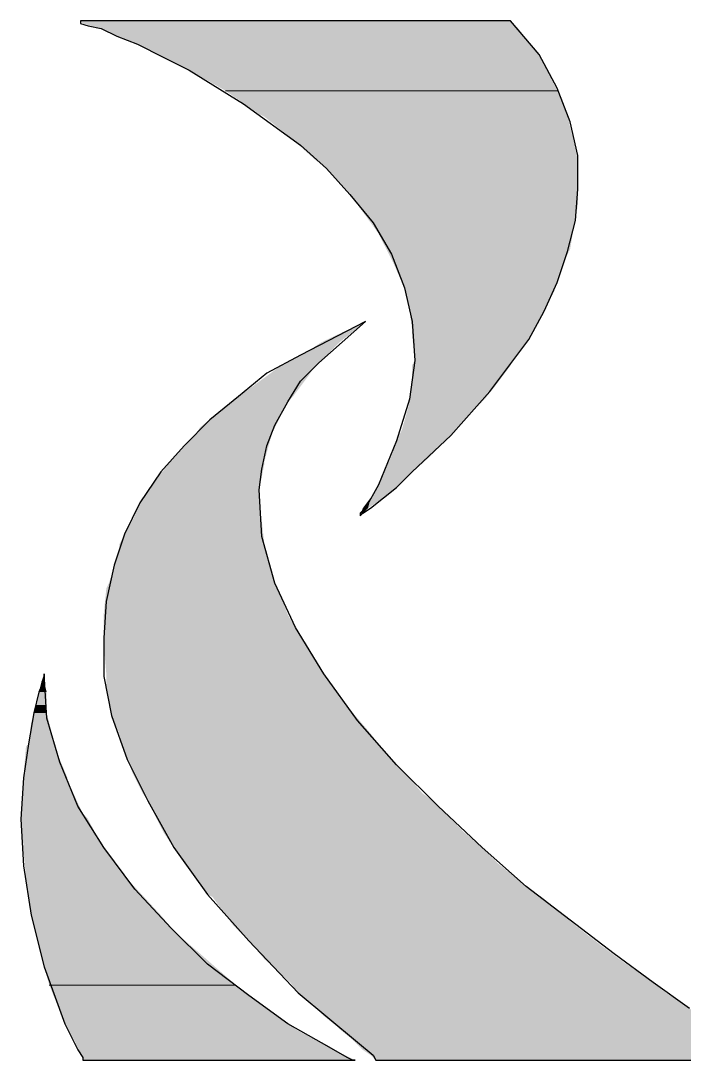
# Model space of a CAD drawing. Header units: millimetres. Extents: x 2788 to 2954, y 1337 to 1391.
# Drawn here: x 2908.6559 to 2908.8185, y 1379.5523 to 1379.807 of the extents above; entities that cross this region are included whole.
import ezdxf

# ---------------------------------------------------------------- set-up
doc = ezdxf.new("R2010")
doc.units = ezdxf.units.MM
doc.layers.add('PDF2_Energisa', color=7, linetype='Continuous', true_color=0x00a5dd)

msp = doc.modelspace()

# ---------------------------------------------------------------- linework, layer by layer
at = {"layer": 'PDF2_Energisa', "lineweight": 25}
msp.add_lwpolyline([(2908.77591, 1379.80697), (2908.76004, 1379.80697), (2908.74479, 1379.80697), (2908.73082, 1379.80697), (2908.71749, 1379.80697), (2908.70542, 1379.80697), (2908.69463, 1379.80697), (2908.68574, 1379.80697), (2908.67875, 1379.80697), (2908.67367, 1379.80697), (2908.67113, 1379.80697), (2908.6705, 1379.80697), (2908.6705, 1379.80633), (2908.6724, 1379.8057), (2908.67558, 1379.80506), (2908.67939, 1379.80316), (2908.68447, 1379.80125), (2908.69082, 1379.79808), (2908.69717, 1379.7949), (2908.7105, 1379.78665), (2908.72447, 1379.77649), (2908.73082, 1379.77077), (2908.73654, 1379.76442), (2908.74225, 1379.75744), (2908.7467, 1379.74982), (2908.74988, 1379.74156), (2908.75178, 1379.7333), (2908.75242, 1379.72378), (2908.75115, 1379.71425), (2908.74797, 1379.70409), (2908.74352, 1379.6933), (2908.74035, 1379.68758), (2908.73908, 1379.68631), (2908.73908, 1379.68568), (2908.73971, 1379.68631), (2908.74162, 1379.68758), (2908.74479, 1379.69012), (2908.74797, 1379.69266), (2908.75178, 1379.69647), (2908.76131, 1379.70536), (2908.77083, 1379.71616), (2908.78036, 1379.72886), (2908.78417, 1379.73584), (2908.78734, 1379.74283), (2908.78988, 1379.75045), (2908.79179, 1379.75807), (2908.79242, 1379.76569), (2908.79242, 1379.77395), (2908.79052, 1379.7822), (2908.78734, 1379.79046), (2908.7829, 1379.79871)], close=True, dxfattribs=at)
msp.add_lwpolyline([(2908.77591, 1379.80697), (2908.76004, 1379.80697), (2908.74479, 1379.80697), (2908.73082, 1379.80697), (2908.71749, 1379.80697), (2908.70542, 1379.80697), (2908.69463, 1379.80697), (2908.68574, 1379.80697), (2908.67875, 1379.80697), (2908.67367, 1379.80697), (2908.67113, 1379.80697), (2908.6705, 1379.80697), (2908.6705, 1379.80633), (2908.6724, 1379.8057), (2908.67558, 1379.80506), (2908.67939, 1379.80316), (2908.68447, 1379.80125), (2908.69082, 1379.79808), (2908.69717, 1379.7949), (2908.7105, 1379.78665), (2908.72447, 1379.77649), (2908.73082, 1379.77077), (2908.73654, 1379.76442), (2908.74225, 1379.75744), (2908.7467, 1379.74982), (2908.74988, 1379.74156), (2908.75178, 1379.7333), (2908.75242, 1379.72378), (2908.75115, 1379.71425), (2908.74797, 1379.70409), (2908.74352, 1379.6933), (2908.74035, 1379.68758), (2908.73908, 1379.68631), (2908.73908, 1379.68568), (2908.73971, 1379.68631), (2908.74162, 1379.68758), (2908.74479, 1379.69012), (2908.74797, 1379.69266), (2908.75178, 1379.69647), (2908.76131, 1379.70536), (2908.77083, 1379.71616), (2908.78036, 1379.72886), (2908.78417, 1379.73584), (2908.78734, 1379.74283), (2908.78988, 1379.75045), (2908.79179, 1379.75807), (2908.79242, 1379.76569), (2908.79242, 1379.77395), (2908.79052, 1379.7822), (2908.78734, 1379.79046), (2908.7829, 1379.79871)], close=True, dxfattribs=at)
at = {"layer": 'PDF2_Energisa', "lineweight": 0}
for points in [[(2908.77591, 1379.80697), (2908.6705, 1379.80697), (2908.77591, 1379.80697)], [(2908.77591, 1379.80697), (2908.6705, 1379.80697), (2908.77591, 1379.80697)], [(2908.73908, 1379.68568), (2908.73908, 1379.68568), (2908.73908, 1379.68568)], [(2908.73908, 1379.68568), (2908.73908, 1379.68568), (2908.73908, 1379.68568)]]:
    msp.add_lwpolyline(points, close=True, dxfattribs=at)
for points in [[(2908.77591, 1379.80697), (2908.67367, 1379.80697), (2908.77591, 1379.80697)], [(2908.77591, 1379.80697), (2908.67367, 1379.80697), (2908.77591, 1379.80697)], [(2908.77591, 1379.80697), (2908.68193, 1379.80697), (2908.77591, 1379.80697)], [(2908.77591, 1379.80697), (2908.68193, 1379.80697), (2908.77591, 1379.80697)], [(2908.77591, 1379.80697), (2908.69463, 1379.80697), (2908.77591, 1379.80697)], [(2908.77591, 1379.80697), (2908.69463, 1379.80697), (2908.77591, 1379.80697)], [(2908.77591, 1379.80697), (2908.71114, 1379.80697), (2908.77591, 1379.80697)], [(2908.77591, 1379.80697), (2908.71114, 1379.80697), (2908.77591, 1379.80697)], [(2908.77591, 1379.80697), (2908.73082, 1379.80697), (2908.77591, 1379.80697)], [(2908.77591, 1379.80697), (2908.73082, 1379.80697), (2908.77591, 1379.80697)], [(2908.78734, 1379.78982), (2908.70606, 1379.78982), (2908.78734, 1379.78982)], [(2908.78734, 1379.78982), (2908.70606, 1379.78982), (2908.78734, 1379.78982)]]:
    msp.add_lwpolyline(points, dxfattribs=at)
at = {"layer": 'PDF2_Energisa', "color": 32, "lineweight": 25, "true_color": 0xdd6d00}
msp.add_lwpolyline([(2908.81973, 1379.56502), (2908.81084, 1379.57137), (2908.80131, 1379.57836), (2908.79052, 1379.58661), (2908.77972, 1379.59487), (2908.76893, 1379.6044), (2908.75813, 1379.61456), (2908.74797, 1379.62472), (2908.73844, 1379.63551), (2908.73019, 1379.64694), (2908.7232, 1379.65837), (2908.71812, 1379.66917), (2908.71495, 1379.6806), (2908.71431, 1379.69203), (2908.71495, 1379.69711), (2908.71622, 1379.70282), (2908.71812, 1379.7079), (2908.7213, 1379.71362), (2908.72447, 1379.7187), (2908.72892, 1379.72314), (2908.73463, 1379.72822), (2908.74035, 1379.7333), (2908.72447, 1379.72505), (2908.71622, 1379.7206), (2908.70923, 1379.71489), (2908.70225, 1379.70917), (2908.6959, 1379.70282), (2908.69018, 1379.69647), (2908.6851, 1379.68885), (2908.68129, 1379.68123), (2908.67875, 1379.67361), (2908.67685, 1379.66472), (2908.67621, 1379.65583), (2908.67621, 1379.64631), (2908.67812, 1379.63678), (2908.68193, 1379.62599), (2908.68701, 1379.61583), (2908.69336, 1379.6044), (2908.70161, 1379.59296), (2908.71177, 1379.58153), (2908.72384, 1379.56883), (2908.73844, 1379.55677), (2908.74225, 1379.55359), (2908.74289, 1379.55232), (2908.74352, 1379.55232), (2908.74416, 1379.55232), (2908.74734, 1379.55232), (2908.75877, 1379.55232), (2908.78353, 1379.55232), (2908.7956, 1379.55232), (2908.80639, 1379.55232), (2908.81655, 1379.55232), (2908.82544, 1379.55232)], dxfattribs=at)
msp.add_lwpolyline([(2908.81973, 1379.56502), (2908.81084, 1379.57137), (2908.80131, 1379.57836), (2908.79052, 1379.58661), (2908.77972, 1379.59487), (2908.76893, 1379.6044), (2908.75813, 1379.61456), (2908.74797, 1379.62472), (2908.73844, 1379.63551), (2908.73019, 1379.64694), (2908.7232, 1379.65837), (2908.71812, 1379.66917), (2908.71495, 1379.6806), (2908.71431, 1379.69203), (2908.71495, 1379.69711), (2908.71622, 1379.70282), (2908.71812, 1379.7079), (2908.7213, 1379.71362), (2908.72447, 1379.7187), (2908.72892, 1379.72314), (2908.73463, 1379.72822), (2908.74035, 1379.7333), (2908.72447, 1379.72505), (2908.71622, 1379.7206), (2908.70923, 1379.71489), (2908.70225, 1379.70917), (2908.6959, 1379.70282), (2908.69018, 1379.69647), (2908.6851, 1379.68885), (2908.68129, 1379.68123), (2908.67875, 1379.67361), (2908.67685, 1379.66472), (2908.67621, 1379.65583), (2908.67621, 1379.64631), (2908.67812, 1379.63678), (2908.68193, 1379.62599), (2908.68701, 1379.61583), (2908.69336, 1379.6044), (2908.70161, 1379.59296), (2908.71177, 1379.58153), (2908.72384, 1379.56883), (2908.73844, 1379.55677), (2908.74225, 1379.55359), (2908.74289, 1379.55232), (2908.74352, 1379.55232), (2908.74416, 1379.55232), (2908.74734, 1379.55232), (2908.75877, 1379.55232), (2908.78353, 1379.55232), (2908.7956, 1379.55232), (2908.80639, 1379.55232), (2908.81655, 1379.55232), (2908.82544, 1379.55232)], dxfattribs=at)
msp.add_lwpolyline([(2908.66161, 1379.64694), (2908.66161, 1379.64567), (2908.66034, 1379.6425), (2908.65907, 1379.63742), (2908.6578, 1379.6298), (2908.65653, 1379.62154), (2908.65589, 1379.61138), (2908.65653, 1379.59995), (2908.65843, 1379.58788), (2908.66161, 1379.57518), (2908.66669, 1379.56121), (2908.66986, 1379.55486), (2908.67113, 1379.55296), (2908.67113, 1379.55232), (2908.67177, 1379.55232), (2908.6724, 1379.55232), (2908.67431, 1379.55232), (2908.67939, 1379.55232), (2908.68701, 1379.55232), (2908.69526, 1379.55232), (2908.70479, 1379.55232), (2908.71368, 1379.55232), (2908.72257, 1379.55232), (2908.72955, 1379.55232), (2908.73463, 1379.55232), (2908.73654, 1379.55232), (2908.73717, 1379.55232), (2908.73781, 1379.55232), (2908.73717, 1379.55232), (2908.7359, 1379.55296), (2908.73146, 1379.5555), (2908.7213, 1379.56121), (2908.71177, 1379.5682), (2908.70161, 1379.57582), (2908.69272, 1379.58471), (2908.68383, 1379.59423), (2908.67621, 1379.6044), (2908.66986, 1379.61456), (2908.66542, 1379.62535), (2908.66224, 1379.63615)], close=True, dxfattribs=at)
msp.add_lwpolyline([(2908.66161, 1379.64694), (2908.66161, 1379.64567), (2908.66034, 1379.6425), (2908.65907, 1379.63742), (2908.6578, 1379.6298), (2908.65653, 1379.62154), (2908.65589, 1379.61138), (2908.65653, 1379.59995), (2908.65843, 1379.58788), (2908.66161, 1379.57518), (2908.66669, 1379.56121), (2908.66986, 1379.55486), (2908.67113, 1379.55296), (2908.67113, 1379.55232), (2908.67177, 1379.55232), (2908.6724, 1379.55232), (2908.67431, 1379.55232), (2908.67939, 1379.55232), (2908.68701, 1379.55232), (2908.69526, 1379.55232), (2908.70479, 1379.55232), (2908.71368, 1379.55232), (2908.72257, 1379.55232), (2908.72955, 1379.55232), (2908.73463, 1379.55232), (2908.73654, 1379.55232), (2908.73717, 1379.55232), (2908.73781, 1379.55232), (2908.73717, 1379.55232), (2908.7359, 1379.55296), (2908.73146, 1379.5555), (2908.7213, 1379.56121), (2908.71177, 1379.5682), (2908.70161, 1379.57582), (2908.69272, 1379.58471), (2908.68383, 1379.59423), (2908.67621, 1379.6044), (2908.66986, 1379.61456), (2908.66542, 1379.62535), (2908.66224, 1379.63615)], close=True, dxfattribs=at)
at = {"layer": 'PDF2_Energisa', "color": 32, "lineweight": 0, "true_color": 0xdd6d00}
for points in [[(2908.66161, 1379.64504), (2908.66097, 1379.64504), (2908.66161, 1379.64504)], [(2908.66161, 1379.64504), (2908.66097, 1379.64504), (2908.66161, 1379.64504)], [(2908.66161, 1379.64694), (2908.66161, 1379.64694), (2908.66161, 1379.64694)], [(2908.66161, 1379.64694), (2908.66161, 1379.64694), (2908.66161, 1379.64694)], [(2908.66161, 1379.64694), (2908.66161, 1379.64694), (2908.66161, 1379.64694)], [(2908.66161, 1379.64504), (2908.66161, 1379.64694), (2908.66161, 1379.64504)], [(2908.66161, 1379.64694), (2908.66161, 1379.64694), (2908.66161, 1379.64694)], [(2908.66161, 1379.64694), (2908.66161, 1379.64694), (2908.66161, 1379.64694)], [(2908.66161, 1379.64694), (2908.66161, 1379.64694), (2908.66161, 1379.64694)], [(2908.66161, 1379.64504), (2908.66161, 1379.64694), (2908.66161, 1379.64504)], [(2908.7086, 1379.57074), (2908.66288, 1379.57074), (2908.7086, 1379.57074)], [(2908.7086, 1379.57074), (2908.66288, 1379.57074), (2908.7086, 1379.57074)], [(2908.73781, 1379.55232), (2908.67113, 1379.55232), (2908.73781, 1379.55232)], [(2908.73781, 1379.55232), (2908.67113, 1379.55232), (2908.73781, 1379.55232)]]:
    msp.add_lwpolyline(points, dxfattribs=at)
at = {"layer": 'PDF2_Energisa', "transparency": 33554559}
for points in [[(2908.77591, 1379.80697), (2908.67113, 1379.80697), (2908.6705, 1379.80697)], [(2908.77591, 1379.80697), (2908.77591, 1379.80697), (2908.6705, 1379.80697)], [(2908.77591, 1379.80697), (2908.6705, 1379.80697), (2908.77655, 1379.80633)], [(2908.6705, 1379.80697), (2908.77655, 1379.80633), (2908.67113, 1379.80633)], [(2908.77591, 1379.80697), (2908.67113, 1379.80697), (2908.6705, 1379.80697)], [(2908.77591, 1379.80697), (2908.77591, 1379.80697), (2908.6705, 1379.80697)], [(2908.77591, 1379.80697), (2908.6705, 1379.80697), (2908.77655, 1379.80633)], [(2908.6705, 1379.80697), (2908.77655, 1379.80633), (2908.67113, 1379.80633)], [(2908.67367, 1379.80697), (2908.77591, 1379.80697), (2908.67113, 1379.80697)], [(2908.67113, 1379.80697), (2908.77591, 1379.80697), (2908.77591, 1379.80697)], [(2908.67367, 1379.80697), (2908.77591, 1379.80697), (2908.67113, 1379.80697)], [(2908.67113, 1379.80697), (2908.77591, 1379.80697), (2908.77591, 1379.80697)], [(2908.77655, 1379.80633), (2908.67113, 1379.80633), (2908.77718, 1379.8057)], [(2908.67113, 1379.80633), (2908.77718, 1379.8057), (2908.67304, 1379.8057)], [(2908.77655, 1379.80633), (2908.67113, 1379.80633), (2908.77718, 1379.8057)], [(2908.67113, 1379.80633), (2908.77718, 1379.8057), (2908.67304, 1379.8057)], [(2908.77718, 1379.8057), (2908.67304, 1379.8057), (2908.77782, 1379.80506)], [(2908.67304, 1379.8057), (2908.77782, 1379.80506), (2908.67558, 1379.80506)], [(2908.77718, 1379.8057), (2908.67304, 1379.8057), (2908.77782, 1379.80506)], [(2908.67304, 1379.8057), (2908.77782, 1379.80506), (2908.67558, 1379.80506)], [(2908.77591, 1379.80697), (2908.67748, 1379.80697), (2908.67367, 1379.80697)], [(2908.77591, 1379.80697), (2908.67748, 1379.80697), (2908.67367, 1379.80697)], [(2908.68193, 1379.80697), (2908.77591, 1379.80697), (2908.67748, 1379.80697)], [(2908.67748, 1379.80697), (2908.77591, 1379.80697), (2908.77591, 1379.80697)], [(2908.68193, 1379.80697), (2908.77591, 1379.80697), (2908.67748, 1379.80697)], [(2908.67748, 1379.80697), (2908.77591, 1379.80697), (2908.77591, 1379.80697)], [(2908.77591, 1379.80697), (2908.68828, 1379.80697), (2908.68193, 1379.80697)], [(2908.77591, 1379.80697), (2908.68828, 1379.80697), (2908.68193, 1379.80697)], [(2908.69463, 1379.80697), (2908.77591, 1379.80697), (2908.68828, 1379.80697)], [(2908.68828, 1379.80697), (2908.77591, 1379.80697), (2908.77591, 1379.80697)], [(2908.69463, 1379.80697), (2908.77591, 1379.80697), (2908.68828, 1379.80697)], [(2908.68828, 1379.80697), (2908.77591, 1379.80697), (2908.77591, 1379.80697)], [(2908.77591, 1379.80697), (2908.70288, 1379.80697), (2908.69463, 1379.80697)], [(2908.77591, 1379.80697), (2908.70288, 1379.80697), (2908.69463, 1379.80697)], [(2908.71114, 1379.80697), (2908.77591, 1379.80697), (2908.70288, 1379.80697)], [(2908.70288, 1379.80697), (2908.77591, 1379.80697), (2908.77591, 1379.80697)], [(2908.71114, 1379.80697), (2908.77591, 1379.80697), (2908.70288, 1379.80697)], [(2908.70288, 1379.80697), (2908.77591, 1379.80697), (2908.77591, 1379.80697)], [(2908.77591, 1379.80697), (2908.72066, 1379.80697), (2908.71114, 1379.80697)], [(2908.77591, 1379.80697), (2908.72066, 1379.80697), (2908.71114, 1379.80697)], [(2908.73082, 1379.80697), (2908.77591, 1379.80697), (2908.72066, 1379.80697)], [(2908.72066, 1379.80697), (2908.77591, 1379.80697), (2908.77591, 1379.80697)], [(2908.73082, 1379.80697), (2908.77591, 1379.80697), (2908.72066, 1379.80697)], [(2908.72066, 1379.80697), (2908.77591, 1379.80697), (2908.77591, 1379.80697)], [(2908.75242, 1379.80697), (2908.77591, 1379.80697), (2908.73082, 1379.80697)], [(2908.75242, 1379.80697), (2908.77591, 1379.80697), (2908.73082, 1379.80697)], [(2908.75242, 1379.80697), (2908.75242, 1379.80697), (2908.77591, 1379.80697)], [(2908.75242, 1379.80697), (2908.77591, 1379.80697), (2908.77591, 1379.80697)], [(2908.75242, 1379.80697), (2908.75242, 1379.80697), (2908.77591, 1379.80697)], [(2908.75242, 1379.80697), (2908.77591, 1379.80697), (2908.77591, 1379.80697)], [(2908.77782, 1379.80506), (2908.67558, 1379.80506), (2908.77972, 1379.80252)], [(2908.67558, 1379.80506), (2908.77972, 1379.80252), (2908.68129, 1379.80252)], [(2908.77782, 1379.80506), (2908.67558, 1379.80506), (2908.77972, 1379.80252)], [(2908.67558, 1379.80506), (2908.77972, 1379.80252), (2908.68129, 1379.80252)], [(2908.77972, 1379.80252), (2908.68129, 1379.80252), (2908.78099, 1379.80125)], [(2908.68129, 1379.80252), (2908.78099, 1379.80125), (2908.68447, 1379.80125)], [(2908.77972, 1379.80252), (2908.68129, 1379.80252), (2908.78099, 1379.80125)], [(2908.68129, 1379.80252), (2908.78099, 1379.80125), (2908.68447, 1379.80125)], [(2908.78099, 1379.80125), (2908.68447, 1379.80125), (2908.78226, 1379.79935)], [(2908.68447, 1379.80125), (2908.78226, 1379.79935), (2908.68828, 1379.79935)], [(2908.78099, 1379.80125), (2908.68447, 1379.80125), (2908.78226, 1379.79935)], [(2908.68447, 1379.80125), (2908.78226, 1379.79935), (2908.68828, 1379.79935)], [(2908.78226, 1379.79935), (2908.68828, 1379.79935), (2908.7848, 1379.79554)], [(2908.68828, 1379.79935), (2908.7848, 1379.79554), (2908.6959, 1379.79554)], [(2908.78226, 1379.79935), (2908.68828, 1379.79935), (2908.7848, 1379.79554)], [(2908.68828, 1379.79935), (2908.7848, 1379.79554), (2908.6959, 1379.79554)], [(2908.7848, 1379.79554), (2908.6959, 1379.79554), (2908.7848, 1379.7949)], [(2908.6959, 1379.79554), (2908.7848, 1379.7949), (2908.69717, 1379.7949)], [(2908.7848, 1379.79554), (2908.6959, 1379.79554), (2908.7848, 1379.7949)], [(2908.6959, 1379.79554), (2908.7848, 1379.7949), (2908.69717, 1379.7949)], [(2908.7848, 1379.7949), (2908.69717, 1379.7949), (2908.78734, 1379.78982)], [(2908.69717, 1379.7949), (2908.78734, 1379.78982), (2908.70606, 1379.78982)], [(2908.7848, 1379.7949), (2908.69717, 1379.7949), (2908.78734, 1379.78982)], [(2908.69717, 1379.7949), (2908.78734, 1379.78982), (2908.70606, 1379.78982)], [(2908.70606, 1379.78982), (2908.78734, 1379.78982), (2908.78734, 1379.78982)], [(2908.78734, 1379.78982), (2908.70606, 1379.78982), (2908.78988, 1379.78411)], [(2908.70606, 1379.78982), (2908.78988, 1379.78411), (2908.71431, 1379.78411)], [(2908.70606, 1379.78982), (2908.78734, 1379.78982), (2908.78734, 1379.78982)], [(2908.78734, 1379.78982), (2908.70606, 1379.78982), (2908.78988, 1379.78411)], [(2908.70606, 1379.78982), (2908.78988, 1379.78411), (2908.71431, 1379.78411)], [(2908.78988, 1379.78411), (2908.71431, 1379.78411), (2908.78988, 1379.78347)], [(2908.71431, 1379.78411), (2908.78988, 1379.78347), (2908.71558, 1379.78347)], [(2908.78988, 1379.78411), (2908.71431, 1379.78411), (2908.78988, 1379.78347)], [(2908.71431, 1379.78411), (2908.78988, 1379.78347), (2908.71558, 1379.78347)], [(2908.78988, 1379.78347), (2908.71558, 1379.78347), (2908.79115, 1379.77839)], [(2908.71558, 1379.78347), (2908.79115, 1379.77839), (2908.72193, 1379.77839)], [(2908.78988, 1379.78347), (2908.71558, 1379.78347), (2908.79115, 1379.77839)], [(2908.71558, 1379.78347), (2908.79115, 1379.77839), (2908.72193, 1379.77839)], [(2908.79115, 1379.77839), (2908.72193, 1379.77839), (2908.79242, 1379.77268)], [(2908.72193, 1379.77839), (2908.79242, 1379.77268), (2908.72828, 1379.77268)], [(2908.79115, 1379.77839), (2908.72193, 1379.77839), (2908.79242, 1379.77268)], [(2908.72193, 1379.77839), (2908.79242, 1379.77268), (2908.72828, 1379.77268)], [(2908.79242, 1379.77268), (2908.72828, 1379.77268), (2908.72892, 1379.77268)], [(2908.72828, 1379.77268), (2908.79242, 1379.77268), (2908.79242, 1379.77268)], [(2908.79242, 1379.77268), (2908.72828, 1379.77268), (2908.72892, 1379.77268)], [(2908.72828, 1379.77268), (2908.79242, 1379.77268), (2908.79242, 1379.77268)], [(2908.79242, 1379.77268), (2908.72892, 1379.77268), (2908.79242, 1379.76442)], [(2908.72892, 1379.77268), (2908.79242, 1379.76442), (2908.73654, 1379.76442)], [(2908.79242, 1379.77268), (2908.72892, 1379.77268), (2908.79242, 1379.76442)], [(2908.72892, 1379.77268), (2908.79242, 1379.76442), (2908.73654, 1379.76442)], [(2908.79242, 1379.76442), (2908.73654, 1379.76442), (2908.79242, 1379.76188)], [(2908.73654, 1379.76442), (2908.79242, 1379.76188), (2908.73844, 1379.76188)], [(2908.79242, 1379.76442), (2908.73654, 1379.76442), (2908.79242, 1379.76188)], [(2908.73654, 1379.76442), (2908.79242, 1379.76188), (2908.73844, 1379.76188)], [(2908.79242, 1379.76188), (2908.73844, 1379.76188), (2908.79115, 1379.7549)], [(2908.73844, 1379.76188), (2908.79115, 1379.7549), (2908.74352, 1379.7549)], [(2908.79242, 1379.76188), (2908.73844, 1379.76188), (2908.79115, 1379.7549)], [(2908.73844, 1379.76188), (2908.79115, 1379.7549), (2908.74352, 1379.7549)], [(2908.79115, 1379.7549), (2908.74352, 1379.7549), (2908.79052, 1379.75109)], [(2908.74352, 1379.7549), (2908.79052, 1379.75109), (2908.74543, 1379.75109)], [(2908.79115, 1379.7549), (2908.74352, 1379.7549), (2908.79052, 1379.75109)], [(2908.74352, 1379.7549), (2908.79052, 1379.75109), (2908.74543, 1379.75109)], [(2908.79052, 1379.75109), (2908.74543, 1379.75109), (2908.78861, 1379.74728)], [(2908.74543, 1379.75109), (2908.78861, 1379.74728), (2908.74734, 1379.74728)], [(2908.79052, 1379.75109), (2908.74543, 1379.75109), (2908.78861, 1379.74728)], [(2908.74543, 1379.75109), (2908.78861, 1379.74728), (2908.74734, 1379.74728)], [(2908.78861, 1379.74728), (2908.74734, 1379.74728), (2908.78671, 1379.74156)], [(2908.74734, 1379.74728), (2908.78671, 1379.74156), (2908.74988, 1379.74156)], [(2908.78861, 1379.74728), (2908.74734, 1379.74728), (2908.78671, 1379.74156)], [(2908.74734, 1379.74728), (2908.78671, 1379.74156), (2908.74988, 1379.74156)], [(2908.78671, 1379.74156), (2908.74988, 1379.74156), (2908.78671, 1379.74093)], [(2908.74988, 1379.74156), (2908.78671, 1379.74093), (2908.74988, 1379.74093)], [(2908.78671, 1379.74156), (2908.74988, 1379.74156), (2908.78671, 1379.74093)], [(2908.74988, 1379.74156), (2908.78671, 1379.74093), (2908.74988, 1379.74093)], [(2908.78671, 1379.74093), (2908.74988, 1379.74093), (2908.78417, 1379.73584)], [(2908.74988, 1379.74093), (2908.78417, 1379.73584), (2908.75115, 1379.73584)], [(2908.78671, 1379.74093), (2908.74988, 1379.74093), (2908.78417, 1379.73584)], [(2908.74988, 1379.74093), (2908.78417, 1379.73584), (2908.75115, 1379.73584)], [(2908.78417, 1379.73584), (2908.75115, 1379.73584), (2908.78163, 1379.7314)], [(2908.75115, 1379.73584), (2908.78163, 1379.7314), (2908.75178, 1379.7314)], [(2908.78417, 1379.73584), (2908.75115, 1379.73584), (2908.78163, 1379.7314)], [(2908.75115, 1379.73584), (2908.78163, 1379.7314), (2908.75178, 1379.7314)], [(2908.78163, 1379.7314), (2908.75178, 1379.7314), (2908.78099, 1379.73013)], [(2908.75178, 1379.7314), (2908.78099, 1379.73013), (2908.75178, 1379.73013)], [(2908.78163, 1379.7314), (2908.75178, 1379.7314), (2908.78099, 1379.73013)], [(2908.75178, 1379.7314), (2908.78099, 1379.73013), (2908.75178, 1379.73013)], [(2908.78099, 1379.73013), (2908.75178, 1379.73013), (2908.77655, 1379.72378)], [(2908.75178, 1379.73013), (2908.77655, 1379.72378), (2908.75242, 1379.72378)], [(2908.78099, 1379.73013), (2908.75178, 1379.73013), (2908.77655, 1379.72378)], [(2908.75178, 1379.73013), (2908.77655, 1379.72378), (2908.75242, 1379.72378)], [(2908.75242, 1379.72378), (2908.77591, 1379.72251), (2908.75178, 1379.72251)], [(2908.75242, 1379.72378), (2908.77591, 1379.72251), (2908.75178, 1379.72251)], [(2908.77591, 1379.72251), (2908.75178, 1379.72251), (2908.7721, 1379.71743)], [(2908.75178, 1379.72251), (2908.7721, 1379.71743), (2908.75178, 1379.71743)], [(2908.77591, 1379.72251), (2908.75178, 1379.72251), (2908.7721, 1379.71743)], [(2908.75178, 1379.72251), (2908.7721, 1379.71743), (2908.75178, 1379.71743)], [(2908.77655, 1379.72378), (2908.75242, 1379.72378), (2908.77591, 1379.72251)], [(2908.77655, 1379.72378), (2908.75242, 1379.72378), (2908.77591, 1379.72251)], [(2908.75178, 1379.71743), (2908.76956, 1379.71425), (2908.75115, 1379.71425)], [(2908.75178, 1379.71743), (2908.76956, 1379.71425), (2908.75115, 1379.71425)], [(2908.7721, 1379.71743), (2908.75178, 1379.71743), (2908.76956, 1379.71425)], [(2908.7721, 1379.71743), (2908.75178, 1379.71743), (2908.76956, 1379.71425)], [(2908.76956, 1379.71425), (2908.75115, 1379.71425), (2908.76893, 1379.71362)], [(2908.75115, 1379.71425), (2908.76893, 1379.71362), (2908.75115, 1379.71362)], [(2908.76956, 1379.71425), (2908.75115, 1379.71425), (2908.76893, 1379.71362)], [(2908.75115, 1379.71425), (2908.76893, 1379.71362), (2908.75115, 1379.71362)], [(2908.75115, 1379.71362), (2908.76639, 1379.71108), (2908.75051, 1379.71108)], [(2908.75115, 1379.71362), (2908.76639, 1379.71108), (2908.75051, 1379.71108)], [(2908.76893, 1379.71362), (2908.75115, 1379.71362), (2908.76639, 1379.71108)], [(2908.76893, 1379.71362), (2908.75115, 1379.71362), (2908.76639, 1379.71108)], [(2908.75051, 1379.71108), (2908.76258, 1379.70663), (2908.74924, 1379.70663)], [(2908.75051, 1379.71108), (2908.76258, 1379.70663), (2908.74924, 1379.70663)], [(2908.76639, 1379.71108), (2908.75051, 1379.71108), (2908.76258, 1379.70663)], [(2908.76639, 1379.71108), (2908.75051, 1379.71108), (2908.76258, 1379.70663)], [(2908.74924, 1379.70663), (2908.76004, 1379.70409), (2908.74797, 1379.70409)], [(2908.74924, 1379.70663), (2908.76004, 1379.70409), (2908.74797, 1379.70409)], [(2908.76258, 1379.70663), (2908.74924, 1379.70663), (2908.76004, 1379.70409)], [(2908.76258, 1379.70663), (2908.74924, 1379.70663), (2908.76004, 1379.70409)], [(2908.74797, 1379.70409), (2908.75623, 1379.70028), (2908.7467, 1379.70028)], [(2908.74797, 1379.70409), (2908.75623, 1379.70028), (2908.7467, 1379.70028)], [(2908.76004, 1379.70409), (2908.74797, 1379.70409), (2908.75623, 1379.70028)], [(2908.76004, 1379.70409), (2908.74797, 1379.70409), (2908.75623, 1379.70028)], [(2908.7467, 1379.70028), (2908.74988, 1379.69457), (2908.74416, 1379.69457)], [(2908.7467, 1379.70028), (2908.74988, 1379.69457), (2908.74416, 1379.69457)], [(2908.75623, 1379.70028), (2908.7467, 1379.70028), (2908.74988, 1379.69457)], [(2908.75623, 1379.70028), (2908.7467, 1379.70028), (2908.74988, 1379.69457)], [(2908.74416, 1379.69457), (2908.74861, 1379.6933), (2908.74352, 1379.6933)], [(2908.74416, 1379.69457), (2908.74861, 1379.6933), (2908.74352, 1379.6933)], [(2908.74988, 1379.69457), (2908.74416, 1379.69457), (2908.74861, 1379.6933)], [(2908.74988, 1379.69457), (2908.74416, 1379.69457), (2908.74861, 1379.6933)], [(2908.74352, 1379.6933), (2908.74479, 1379.69012), (2908.74162, 1379.69012)], [(2908.74352, 1379.6933), (2908.74479, 1379.69012), (2908.74162, 1379.69012)], [(2908.74861, 1379.6933), (2908.74352, 1379.6933), (2908.74479, 1379.69012)], [(2908.74861, 1379.6933), (2908.74352, 1379.6933), (2908.74479, 1379.69012)], [(2908.74162, 1379.69012), (2908.74098, 1379.68758), (2908.73971, 1379.68758)], [(2908.74162, 1379.69012), (2908.74098, 1379.68758), (2908.73971, 1379.68758)], [(2908.74479, 1379.69012), (2908.74162, 1379.69012), (2908.74098, 1379.68758)], [(2908.74479, 1379.69012), (2908.74162, 1379.69012), (2908.74098, 1379.68758)], [(2908.74098, 1379.68758), (2908.73971, 1379.68758), (2908.73908, 1379.68568)], [(2908.73971, 1379.68758), (2908.73908, 1379.68568), (2908.73908, 1379.68568)], [(2908.74098, 1379.68758), (2908.73971, 1379.68758), (2908.73908, 1379.68568)], [(2908.73971, 1379.68758), (2908.73908, 1379.68568), (2908.73908, 1379.68568)]]:
    msp.add_solid(points, dxfattribs=at)
at = {"layer": 'PDF2_Energisa', "color": 32, "true_color": 0xdd6d00, "transparency": 33554559}
for points in [[(2908.74035, 1379.7333), (2908.734, 1379.72822), (2908.72955, 1379.72822)], [(2908.74035, 1379.7333), (2908.734, 1379.72822), (2908.72955, 1379.72822)], [(2908.72765, 1379.72695), (2908.72765, 1379.72187), (2908.71876, 1379.72187)], [(2908.72765, 1379.72695), (2908.72765, 1379.72187), (2908.71876, 1379.72187)], [(2908.72955, 1379.72822), (2908.73273, 1379.72695), (2908.72765, 1379.72695)], [(2908.72955, 1379.72822), (2908.73273, 1379.72695), (2908.72765, 1379.72695)], [(2908.73273, 1379.72695), (2908.72765, 1379.72695), (2908.72765, 1379.72187)], [(2908.73273, 1379.72695), (2908.72765, 1379.72695), (2908.72765, 1379.72187)], [(2908.734, 1379.72822), (2908.72955, 1379.72822), (2908.73273, 1379.72695)], [(2908.734, 1379.72822), (2908.72955, 1379.72822), (2908.73273, 1379.72695)], [(2908.71876, 1379.72187), (2908.72638, 1379.71997), (2908.71622, 1379.71997)], [(2908.71876, 1379.72187), (2908.72638, 1379.71997), (2908.71622, 1379.71997)], [(2908.72765, 1379.72187), (2908.71876, 1379.72187), (2908.72638, 1379.71997)], [(2908.72765, 1379.72187), (2908.71876, 1379.72187), (2908.72638, 1379.71997)], [(2908.71622, 1379.71997), (2908.72257, 1379.71489), (2908.70923, 1379.71489)], [(2908.71622, 1379.71997), (2908.72257, 1379.71489), (2908.70923, 1379.71489)], [(2908.72638, 1379.71997), (2908.71622, 1379.71997), (2908.72257, 1379.71489)], [(2908.72638, 1379.71997), (2908.71622, 1379.71997), (2908.72257, 1379.71489)], [(2908.70923, 1379.71489), (2908.7213, 1379.71362), (2908.70733, 1379.71362)], [(2908.70923, 1379.71489), (2908.7213, 1379.71362), (2908.70733, 1379.71362)], [(2908.72257, 1379.71489), (2908.70923, 1379.71489), (2908.7213, 1379.71362)], [(2908.72257, 1379.71489), (2908.70923, 1379.71489), (2908.7213, 1379.71362)], [(2908.70733, 1379.71362), (2908.71812, 1379.70727), (2908.69971, 1379.70727)], [(2908.70733, 1379.71362), (2908.71812, 1379.70727), (2908.69971, 1379.70727)], [(2908.7213, 1379.71362), (2908.70733, 1379.71362), (2908.71812, 1379.70727)], [(2908.7213, 1379.71362), (2908.70733, 1379.71362), (2908.71812, 1379.70727)], [(2908.69971, 1379.70727), (2908.71749, 1379.706), (2908.69907, 1379.706)], [(2908.69971, 1379.70727), (2908.71749, 1379.706), (2908.69907, 1379.706)], [(2908.71812, 1379.70727), (2908.69971, 1379.70727), (2908.71749, 1379.706)], [(2908.71812, 1379.70727), (2908.69971, 1379.70727), (2908.71749, 1379.706)], [(2908.69907, 1379.706), (2908.71558, 1379.69901), (2908.69272, 1379.69901)], [(2908.69907, 1379.706), (2908.71558, 1379.69901), (2908.69272, 1379.69901)], [(2908.71749, 1379.706), (2908.69907, 1379.706), (2908.71558, 1379.69901)], [(2908.71749, 1379.706), (2908.69907, 1379.706), (2908.71558, 1379.69901)], [(2908.69272, 1379.69901), (2908.71558, 1379.69838), (2908.69209, 1379.69838)], [(2908.69272, 1379.69901), (2908.71558, 1379.69838), (2908.69209, 1379.69838)], [(2908.71558, 1379.69901), (2908.69272, 1379.69901), (2908.71558, 1379.69838)], [(2908.71558, 1379.69901), (2908.69272, 1379.69901), (2908.71558, 1379.69838)], [(2908.69209, 1379.69838), (2908.71431, 1379.69203), (2908.68701, 1379.69203)], [(2908.69209, 1379.69838), (2908.71431, 1379.69203), (2908.68701, 1379.69203)], [(2908.71558, 1379.69838), (2908.69209, 1379.69838), (2908.71431, 1379.69203)], [(2908.71558, 1379.69838), (2908.69209, 1379.69838), (2908.71431, 1379.69203)], [(2908.68701, 1379.69203), (2908.71431, 1379.68885), (2908.6851, 1379.68885)], [(2908.68701, 1379.69203), (2908.71431, 1379.68885), (2908.6851, 1379.68885)], [(2908.71431, 1379.69203), (2908.68701, 1379.69203), (2908.71431, 1379.68885)], [(2908.71431, 1379.69203), (2908.68701, 1379.69203), (2908.71431, 1379.68885)], [(2908.6851, 1379.68885), (2908.71495, 1379.68441), (2908.6832, 1379.68441)], [(2908.6851, 1379.68885), (2908.71495, 1379.68441), (2908.6832, 1379.68441)], [(2908.71431, 1379.68885), (2908.6851, 1379.68885), (2908.71495, 1379.68441)], [(2908.71431, 1379.68885), (2908.6851, 1379.68885), (2908.71495, 1379.68441)], [(2908.6832, 1379.68441), (2908.71558, 1379.67869), (2908.68002, 1379.67869)], [(2908.6832, 1379.68441), (2908.71558, 1379.67869), (2908.68002, 1379.67869)], [(2908.71495, 1379.68441), (2908.6832, 1379.68441), (2908.71558, 1379.67869)], [(2908.71495, 1379.68441), (2908.6832, 1379.68441), (2908.71558, 1379.67869)], [(2908.71558, 1379.67869), (2908.68002, 1379.67869), (2908.71622, 1379.67679)], [(2908.68002, 1379.67869), (2908.71622, 1379.67679), (2908.68002, 1379.67679)], [(2908.71558, 1379.67869), (2908.68002, 1379.67869), (2908.71622, 1379.67679)], [(2908.68002, 1379.67869), (2908.71622, 1379.67679), (2908.68002, 1379.67679)], [(2908.68002, 1379.67679), (2908.71812, 1379.66917), (2908.67748, 1379.66917)], [(2908.68002, 1379.67679), (2908.71812, 1379.66917), (2908.67748, 1379.66917)], [(2908.71622, 1379.67679), (2908.68002, 1379.67679), (2908.71812, 1379.66917)], [(2908.71622, 1379.67679), (2908.68002, 1379.67679), (2908.71812, 1379.66917)], [(2908.67685, 1379.6679), (2908.7213, 1379.66155), (2908.67621, 1379.66155)], [(2908.67685, 1379.6679), (2908.7213, 1379.66155), (2908.67621, 1379.66155)], [(2908.67748, 1379.66917), (2908.71876, 1379.6679), (2908.67685, 1379.6679)], [(2908.67748, 1379.66917), (2908.71876, 1379.6679), (2908.67685, 1379.6679)], [(2908.71876, 1379.6679), (2908.67685, 1379.6679), (2908.7213, 1379.66155)], [(2908.71876, 1379.6679), (2908.67685, 1379.6679), (2908.7213, 1379.66155)], [(2908.71812, 1379.66917), (2908.67748, 1379.66917), (2908.71876, 1379.6679)], [(2908.71812, 1379.66917), (2908.67748, 1379.66917), (2908.71876, 1379.6679)], [(2908.7213, 1379.66155), (2908.67621, 1379.66155), (2908.72447, 1379.65583)], [(2908.67621, 1379.66155), (2908.72447, 1379.65583), (2908.67621, 1379.65583)], [(2908.7213, 1379.66155), (2908.67621, 1379.66155), (2908.72447, 1379.65583)], [(2908.67621, 1379.66155), (2908.72447, 1379.65583), (2908.67621, 1379.65583)], [(2908.72447, 1379.65583), (2908.67621, 1379.65583), (2908.72574, 1379.65456)], [(2908.67621, 1379.65583), (2908.72574, 1379.65456), (2908.67621, 1379.65456)], [(2908.72447, 1379.65583), (2908.67621, 1379.65583), (2908.72574, 1379.65456)], [(2908.67621, 1379.65583), (2908.72574, 1379.65456), (2908.67621, 1379.65456)], [(2908.72574, 1379.65456), (2908.67621, 1379.65456), (2908.73019, 1379.64694)], [(2908.67621, 1379.65456), (2908.73019, 1379.64694), (2908.67685, 1379.64694)], [(2908.72574, 1379.65456), (2908.67621, 1379.65456), (2908.73019, 1379.64694)], [(2908.67621, 1379.65456), (2908.73019, 1379.64694), (2908.67685, 1379.64694)], [(2908.66097, 1379.64504), (2908.66224, 1379.6425), (2908.66034, 1379.6425)], [(2908.66097, 1379.64504), (2908.66224, 1379.6425), (2908.66034, 1379.6425)], [(2908.66161, 1379.64694), (2908.66161, 1379.64504), (2908.66097, 1379.64504)], [(2908.66161, 1379.64694), (2908.66161, 1379.64504), (2908.66097, 1379.64504)], [(2908.66097, 1379.64504), (2908.66161, 1379.64504), (2908.66161, 1379.64504)], [(2908.66161, 1379.64504), (2908.66097, 1379.64504), (2908.66224, 1379.6425)], [(2908.66097, 1379.64504), (2908.66161, 1379.64504), (2908.66161, 1379.64504)], [(2908.66161, 1379.64504), (2908.66097, 1379.64504), (2908.66224, 1379.6425)], [(2908.73019, 1379.64694), (2908.67685, 1379.64694), (2908.73273, 1379.64313)], [(2908.67685, 1379.64694), (2908.73273, 1379.64313), (2908.67685, 1379.64313)], [(2908.73019, 1379.64694), (2908.67685, 1379.64694), (2908.73273, 1379.64313)], [(2908.67685, 1379.64694), (2908.73273, 1379.64313), (2908.67685, 1379.64313)], [(2908.66034, 1379.6425), (2908.66224, 1379.63932), (2908.6597, 1379.63932)], [(2908.66034, 1379.6425), (2908.66224, 1379.63932), (2908.6597, 1379.63932)], [(2908.66224, 1379.6425), (2908.66034, 1379.6425), (2908.66224, 1379.63932)], [(2908.66224, 1379.6425), (2908.66034, 1379.6425), (2908.66224, 1379.63932)], [(2908.73273, 1379.64313), (2908.67685, 1379.64313), (2908.73781, 1379.63678)], [(2908.67685, 1379.64313), (2908.73781, 1379.63678), (2908.67812, 1379.63678)], [(2908.73273, 1379.64313), (2908.67685, 1379.64313), (2908.73781, 1379.63678)], [(2908.67685, 1379.64313), (2908.73781, 1379.63678), (2908.67812, 1379.63678)], [(2908.65907, 1379.63742), (2908.66288, 1379.63488), (2908.65843, 1379.63488)], [(2908.65907, 1379.63742), (2908.66288, 1379.63488), (2908.65843, 1379.63488)], [(2908.6597, 1379.63932), (2908.66224, 1379.63742), (2908.65907, 1379.63742)], [(2908.6597, 1379.63932), (2908.66224, 1379.63742), (2908.65907, 1379.63742)], [(2908.66224, 1379.63742), (2908.65907, 1379.63742), (2908.66288, 1379.63488)], [(2908.66224, 1379.63742), (2908.65907, 1379.63742), (2908.66288, 1379.63488)], [(2908.66224, 1379.63932), (2908.6597, 1379.63932), (2908.66224, 1379.63742)], [(2908.66224, 1379.63932), (2908.6597, 1379.63932), (2908.66224, 1379.63742)], [(2908.65843, 1379.63488), (2908.66415, 1379.6298), (2908.6578, 1379.6298)], [(2908.65843, 1379.63488), (2908.66415, 1379.6298), (2908.6578, 1379.6298)], [(2908.66288, 1379.63488), (2908.65843, 1379.63488), (2908.66415, 1379.6298)], [(2908.66288, 1379.63488), (2908.65843, 1379.63488), (2908.66415, 1379.6298)], [(2908.73781, 1379.63678), (2908.67812, 1379.63678), (2908.74162, 1379.63234)], [(2908.67812, 1379.63678), (2908.74162, 1379.63234), (2908.68002, 1379.63234)], [(2908.73781, 1379.63678), (2908.67812, 1379.63678), (2908.74162, 1379.63234)], [(2908.67812, 1379.63678), (2908.74162, 1379.63234), (2908.68002, 1379.63234)], [(2908.74162, 1379.63234), (2908.68002, 1379.63234), (2908.74352, 1379.6298)], [(2908.68002, 1379.63234), (2908.74352, 1379.6298), (2908.68066, 1379.6298)], [(2908.74162, 1379.63234), (2908.68002, 1379.63234), (2908.74352, 1379.6298)], [(2908.68002, 1379.63234), (2908.74352, 1379.6298), (2908.68066, 1379.6298)], [(2908.6578, 1379.6298), (2908.66415, 1379.62916), (2908.65716, 1379.62916)], [(2908.6578, 1379.6298), (2908.66415, 1379.62916), (2908.65716, 1379.62916)], [(2908.66415, 1379.6298), (2908.6578, 1379.6298), (2908.66415, 1379.62916)], [(2908.66415, 1379.6298), (2908.6578, 1379.6298), (2908.66415, 1379.62916)], [(2908.74352, 1379.6298), (2908.68066, 1379.6298), (2908.74988, 1379.62281)], [(2908.68066, 1379.6298), (2908.74988, 1379.62281), (2908.6832, 1379.62281)], [(2908.74352, 1379.6298), (2908.68066, 1379.6298), (2908.74988, 1379.62281)], [(2908.68066, 1379.6298), (2908.74988, 1379.62281), (2908.6832, 1379.62281)], [(2908.65716, 1379.62916), (2908.66732, 1379.62154), (2908.65653, 1379.62154)], [(2908.65716, 1379.62916), (2908.66732, 1379.62154), (2908.65653, 1379.62154)], [(2908.66415, 1379.62916), (2908.65716, 1379.62916), (2908.66732, 1379.62154)], [(2908.66415, 1379.62916), (2908.65716, 1379.62916), (2908.66732, 1379.62154)], [(2908.74988, 1379.62281), (2908.6832, 1379.62281), (2908.75432, 1379.61773)], [(2908.6832, 1379.62281), (2908.75432, 1379.61773), (2908.68574, 1379.61773)], [(2908.74988, 1379.62281), (2908.6832, 1379.62281), (2908.75432, 1379.61773)], [(2908.6832, 1379.62281), (2908.75432, 1379.61773), (2908.68574, 1379.61773)], [(2908.65653, 1379.62091), (2908.67113, 1379.61265), (2908.65589, 1379.61265)], [(2908.65653, 1379.62091), (2908.67113, 1379.61265), (2908.65589, 1379.61265)], [(2908.66732, 1379.62154), (2908.65653, 1379.62154), (2908.66732, 1379.62091)], [(2908.65653, 1379.62154), (2908.66732, 1379.62091), (2908.65653, 1379.62091)], [(2908.66732, 1379.62154), (2908.65653, 1379.62154), (2908.66732, 1379.62091)], [(2908.65653, 1379.62154), (2908.66732, 1379.62091), (2908.65653, 1379.62091)], [(2908.66732, 1379.62091), (2908.65653, 1379.62091), (2908.67113, 1379.61265)], [(2908.66732, 1379.62091), (2908.65653, 1379.62091), (2908.67113, 1379.61265)], [(2908.75432, 1379.61773), (2908.68574, 1379.61773), (2908.75686, 1379.61583)], [(2908.68574, 1379.61773), (2908.75686, 1379.61583), (2908.68701, 1379.61583)], [(2908.75432, 1379.61773), (2908.68574, 1379.61773), (2908.75686, 1379.61583)], [(2908.68574, 1379.61773), (2908.75686, 1379.61583), (2908.68701, 1379.61583)], [(2908.75686, 1379.61583), (2908.68701, 1379.61583), (2908.76448, 1379.60821)], [(2908.68701, 1379.61583), (2908.76448, 1379.60821), (2908.69082, 1379.60821)], [(2908.75686, 1379.61583), (2908.68701, 1379.61583), (2908.76448, 1379.60821)], [(2908.68701, 1379.61583), (2908.76448, 1379.60821), (2908.69082, 1379.60821)], [(2908.67113, 1379.61265), (2908.65589, 1379.61265), (2908.6724, 1379.61138)], [(2908.65589, 1379.61265), (2908.6724, 1379.61138), (2908.65589, 1379.61138)], [(2908.67113, 1379.61265), (2908.65589, 1379.61265), (2908.6724, 1379.61138)], [(2908.65589, 1379.61265), (2908.6724, 1379.61138), (2908.65589, 1379.61138)], [(2908.6724, 1379.61138), (2908.65589, 1379.61138), (2908.67558, 1379.60503)], [(2908.65589, 1379.61138), (2908.67558, 1379.60503), (2908.65653, 1379.60503)], [(2908.6724, 1379.61138), (2908.65589, 1379.61138), (2908.67558, 1379.60503)], [(2908.65589, 1379.61138), (2908.67558, 1379.60503), (2908.65653, 1379.60503)], [(2908.76448, 1379.60821), (2908.69082, 1379.60821), (2908.76893, 1379.6044)], [(2908.69082, 1379.60821), (2908.76893, 1379.6044), (2908.69336, 1379.6044)], [(2908.76448, 1379.60821), (2908.69082, 1379.60821), (2908.76893, 1379.6044)], [(2908.69082, 1379.60821), (2908.76893, 1379.6044), (2908.69336, 1379.6044)], [(2908.67558, 1379.60503), (2908.65653, 1379.60503), (2908.67685, 1379.60376)], [(2908.65653, 1379.60503), (2908.67685, 1379.60376), (2908.65653, 1379.60376)], [(2908.67558, 1379.60503), (2908.65653, 1379.60503), (2908.67685, 1379.60376)], [(2908.65653, 1379.60503), (2908.67685, 1379.60376), (2908.65653, 1379.60376)], [(2908.76893, 1379.6044), (2908.69336, 1379.6044), (2908.77274, 1379.60059)], [(2908.69336, 1379.6044), (2908.77274, 1379.60059), (2908.6959, 1379.60059)], [(2908.76893, 1379.6044), (2908.69336, 1379.6044), (2908.77274, 1379.60059)], [(2908.69336, 1379.6044), (2908.77274, 1379.60059), (2908.6959, 1379.60059)], [(2908.67685, 1379.60376), (2908.65653, 1379.60376), (2908.68129, 1379.59741)], [(2908.65653, 1379.60376), (2908.68129, 1379.59741), (2908.65716, 1379.59741)], [(2908.67685, 1379.60376), (2908.65653, 1379.60376), (2908.68129, 1379.59741)], [(2908.65653, 1379.60376), (2908.68129, 1379.59741), (2908.65716, 1379.59741)], [(2908.77274, 1379.60059), (2908.6959, 1379.60059), (2908.78226, 1379.59296)], [(2908.6959, 1379.60059), (2908.78226, 1379.59296), (2908.70161, 1379.59296)], [(2908.77274, 1379.60059), (2908.6959, 1379.60059), (2908.78226, 1379.59296)], [(2908.6959, 1379.60059), (2908.78226, 1379.59296), (2908.70161, 1379.59296)], [(2908.68129, 1379.59741), (2908.65716, 1379.59741), (2908.68256, 1379.59614)], [(2908.65716, 1379.59741), (2908.68256, 1379.59614), (2908.65716, 1379.59614)], [(2908.68129, 1379.59741), (2908.65716, 1379.59741), (2908.68256, 1379.59614)], [(2908.65716, 1379.59741), (2908.68256, 1379.59614), (2908.65716, 1379.59614)], [(2908.68256, 1379.59614), (2908.65716, 1379.59614), (2908.69018, 1379.58788)], [(2908.65716, 1379.59614), (2908.69018, 1379.58788), (2908.65843, 1379.58788)], [(2908.68256, 1379.59614), (2908.65716, 1379.59614), (2908.69018, 1379.58788)], [(2908.65716, 1379.59614), (2908.69018, 1379.58788), (2908.65843, 1379.58788)], [(2908.78226, 1379.59296), (2908.70161, 1379.59296), (2908.78353, 1379.59233)], [(2908.70161, 1379.59296), (2908.78353, 1379.59233), (2908.70288, 1379.59233)], [(2908.78226, 1379.59296), (2908.70161, 1379.59296), (2908.78353, 1379.59233)], [(2908.70161, 1379.59296), (2908.78353, 1379.59233), (2908.70288, 1379.59233)], [(2908.78353, 1379.59233), (2908.70288, 1379.59233), (2908.79179, 1379.58534)], [(2908.70288, 1379.59233), (2908.79179, 1379.58534), (2908.70796, 1379.58534)], [(2908.78353, 1379.59233), (2908.70288, 1379.59233), (2908.79179, 1379.58534)], [(2908.70288, 1379.59233), (2908.79179, 1379.58534), (2908.70796, 1379.58534)], [(2908.69018, 1379.58788), (2908.65843, 1379.58788), (2908.69399, 1379.58344)], [(2908.65843, 1379.58788), (2908.69399, 1379.58344), (2908.6597, 1379.58344)], [(2908.69018, 1379.58788), (2908.65843, 1379.58788), (2908.69399, 1379.58344)], [(2908.65843, 1379.58788), (2908.69399, 1379.58344), (2908.6597, 1379.58344)], [(2908.79179, 1379.58534), (2908.70796, 1379.58534), (2908.7975, 1379.5809)], [(2908.70796, 1379.58534), (2908.7975, 1379.5809), (2908.71241, 1379.5809)], [(2908.79179, 1379.58534), (2908.70796, 1379.58534), (2908.7975, 1379.5809)], [(2908.70796, 1379.58534), (2908.7975, 1379.5809), (2908.71241, 1379.5809)], [(2908.69399, 1379.58344), (2908.6597, 1379.58344), (2908.69844, 1379.57963)], [(2908.6597, 1379.58344), (2908.69844, 1379.57963), (2908.66034, 1379.57963)], [(2908.69399, 1379.58344), (2908.6597, 1379.58344), (2908.69844, 1379.57963)], [(2908.6597, 1379.58344), (2908.69844, 1379.57963), (2908.66034, 1379.57963)], [(2908.69844, 1379.57963), (2908.66034, 1379.57963), (2908.7086, 1379.57074)], [(2908.66034, 1379.57963), (2908.7086, 1379.57074), (2908.66288, 1379.57074)], [(2908.69844, 1379.57963), (2908.66034, 1379.57963), (2908.7086, 1379.57074)], [(2908.66034, 1379.57963), (2908.7086, 1379.57074), (2908.66288, 1379.57074)], [(2908.7975, 1379.5809), (2908.71241, 1379.5809), (2908.80258, 1379.57709)], [(2908.71241, 1379.5809), (2908.80258, 1379.57709), (2908.71558, 1379.57709)], [(2908.7975, 1379.5809), (2908.71241, 1379.5809), (2908.80258, 1379.57709)], [(2908.71241, 1379.5809), (2908.80258, 1379.57709), (2908.71558, 1379.57709)], [(2908.80258, 1379.57709), (2908.71558, 1379.57709), (2908.81084, 1379.57137)], [(2908.71558, 1379.57709), (2908.81084, 1379.57137), (2908.72193, 1379.57137)], [(2908.80258, 1379.57709), (2908.71558, 1379.57709), (2908.81084, 1379.57137)], [(2908.71558, 1379.57709), (2908.81084, 1379.57137), (2908.72193, 1379.57137)], [(2908.81084, 1379.57137), (2908.72193, 1379.57137), (2908.81401, 1379.56883)], [(2908.72193, 1379.57137), (2908.81401, 1379.56883), (2908.72384, 1379.56883)], [(2908.81084, 1379.57137), (2908.72193, 1379.57137), (2908.81401, 1379.56883)], [(2908.72193, 1379.57137), (2908.81401, 1379.56883), (2908.72384, 1379.56883)], [(2908.66288, 1379.57074), (2908.7086, 1379.57074), (2908.7086, 1379.57074)], [(2908.7086, 1379.57074), (2908.66288, 1379.57074), (2908.7213, 1379.56121)], [(2908.66288, 1379.57074), (2908.7213, 1379.56121), (2908.66669, 1379.56121)], [(2908.66288, 1379.57074), (2908.7086, 1379.57074), (2908.7086, 1379.57074)], [(2908.7086, 1379.57074), (2908.66288, 1379.57074), (2908.7213, 1379.56121)], [(2908.66288, 1379.57074), (2908.7213, 1379.56121), (2908.66669, 1379.56121)], [(2908.81401, 1379.56883), (2908.72384, 1379.56883), (2908.81719, 1379.56693)], [(2908.72384, 1379.56883), (2908.81719, 1379.56693), (2908.72638, 1379.56693)], [(2908.81401, 1379.56883), (2908.72384, 1379.56883), (2908.81719, 1379.56693)], [(2908.72384, 1379.56883), (2908.81719, 1379.56693), (2908.72638, 1379.56693)], [(2908.81719, 1379.56693), (2908.72638, 1379.56693), (2908.82227, 1379.56312)], [(2908.72638, 1379.56693), (2908.82227, 1379.56312), (2908.73019, 1379.56312)], [(2908.81719, 1379.56693), (2908.72638, 1379.56693), (2908.82227, 1379.56312)], [(2908.72638, 1379.56693), (2908.82227, 1379.56312), (2908.73019, 1379.56312)], [(2908.7213, 1379.56121), (2908.66669, 1379.56121), (2908.7232, 1379.55994)], [(2908.66669, 1379.56121), (2908.7232, 1379.55994), (2908.66732, 1379.55994)], [(2908.7213, 1379.56121), (2908.66669, 1379.56121), (2908.7232, 1379.55994)], [(2908.66669, 1379.56121), (2908.7232, 1379.55994), (2908.66732, 1379.55994)], [(2908.82227, 1379.56312), (2908.73019, 1379.56312), (2908.82608, 1379.56058)], [(2908.73019, 1379.56312), (2908.82608, 1379.56058), (2908.73336, 1379.56058)], [(2908.82227, 1379.56312), (2908.73019, 1379.56312), (2908.82608, 1379.56058)], [(2908.73019, 1379.56312), (2908.82608, 1379.56058), (2908.73336, 1379.56058)], [(2908.7232, 1379.55994), (2908.66732, 1379.55994), (2908.72892, 1379.55677)], [(2908.66732, 1379.55994), (2908.72892, 1379.55677), (2908.66923, 1379.55677)], [(2908.7232, 1379.55994), (2908.66732, 1379.55994), (2908.72892, 1379.55677)], [(2908.66732, 1379.55994), (2908.72892, 1379.55677), (2908.66923, 1379.55677)], [(2908.82608, 1379.56058), (2908.73336, 1379.56058), (2908.82735, 1379.55994)], [(2908.73336, 1379.56058), (2908.82735, 1379.55994), (2908.734, 1379.55994)], [(2908.82608, 1379.56058), (2908.73336, 1379.56058), (2908.82735, 1379.55994)], [(2908.73336, 1379.56058), (2908.82735, 1379.55994), (2908.734, 1379.55994)], [(2908.82735, 1379.55994), (2908.734, 1379.55994), (2908.83179, 1379.5574)], [(2908.734, 1379.55994), (2908.83179, 1379.5574), (2908.73717, 1379.5574)], [(2908.82735, 1379.55994), (2908.734, 1379.55994), (2908.83179, 1379.5574)], [(2908.734, 1379.55994), (2908.83179, 1379.5574), (2908.73717, 1379.5574)], [(2908.72892, 1379.55677), (2908.66923, 1379.55677), (2908.73082, 1379.55613)], [(2908.66923, 1379.55677), (2908.73082, 1379.55613), (2908.66923, 1379.55613)], [(2908.72892, 1379.55677), (2908.66923, 1379.55677), (2908.73082, 1379.55613)], [(2908.66923, 1379.55677), (2908.73082, 1379.55613), (2908.66923, 1379.55613)], [(2908.73082, 1379.55613), (2908.66923, 1379.55613), (2908.734, 1379.55423)], [(2908.66923, 1379.55613), (2908.734, 1379.55423), (2908.6705, 1379.55423)], [(2908.73082, 1379.55613), (2908.66923, 1379.55613), (2908.734, 1379.55423)], [(2908.66923, 1379.55613), (2908.734, 1379.55423), (2908.6705, 1379.55423)], [(2908.83179, 1379.5574), (2908.73717, 1379.5574), (2908.83497, 1379.55486)], [(2908.73717, 1379.5574), (2908.83497, 1379.55486), (2908.73971, 1379.55486)], [(2908.83179, 1379.5574), (2908.73717, 1379.5574), (2908.83497, 1379.55486)], [(2908.73717, 1379.5574), (2908.83497, 1379.55486), (2908.73971, 1379.55486)], [(2908.734, 1379.55423), (2908.6705, 1379.55423), (2908.73654, 1379.55296)], [(2908.6705, 1379.55423), (2908.73654, 1379.55296), (2908.67113, 1379.55296)], [(2908.734, 1379.55423), (2908.6705, 1379.55423), (2908.73654, 1379.55296)], [(2908.6705, 1379.55423), (2908.73654, 1379.55296), (2908.67113, 1379.55296)], [(2908.83497, 1379.55486), (2908.73971, 1379.55486), (2908.83751, 1379.55359)], [(2908.73971, 1379.55486), (2908.83751, 1379.55359), (2908.74162, 1379.55359)], [(2908.83497, 1379.55486), (2908.73971, 1379.55486), (2908.83751, 1379.55359)], [(2908.73971, 1379.55486), (2908.83751, 1379.55359), (2908.74162, 1379.55359)], [(2908.83751, 1379.55359), (2908.74162, 1379.55359), (2908.83941, 1379.55232)], [(2908.74162, 1379.55359), (2908.83941, 1379.55232), (2908.74289, 1379.55232)], [(2908.83751, 1379.55359), (2908.74162, 1379.55359), (2908.83941, 1379.55232)], [(2908.74162, 1379.55359), (2908.83941, 1379.55232), (2908.74289, 1379.55232)], [(2908.73654, 1379.55296), (2908.67113, 1379.55296), (2908.73781, 1379.55232)], [(2908.67113, 1379.55296), (2908.73781, 1379.55232), (2908.67113, 1379.55232)], [(2908.73654, 1379.55296), (2908.67113, 1379.55296), (2908.73781, 1379.55232)], [(2908.67113, 1379.55296), (2908.73781, 1379.55232), (2908.67113, 1379.55232)], [(2908.67113, 1379.55232), (2908.73781, 1379.55232), (2908.73781, 1379.55232)], [(2908.67113, 1379.55232), (2908.73781, 1379.55232), (2908.73781, 1379.55232)], [(2908.83941, 1379.55232), (2908.74289, 1379.55232), (2908.84005, 1379.55232)], [(2908.74289, 1379.55232), (2908.84005, 1379.55232), (2908.74352, 1379.55232)], [(2908.83941, 1379.55232), (2908.74289, 1379.55232), (2908.84005, 1379.55232)], [(2908.74289, 1379.55232), (2908.84005, 1379.55232), (2908.74352, 1379.55232)]]:
    msp.add_solid(points, dxfattribs=at)

doc.saveas('drawing.dxf')
